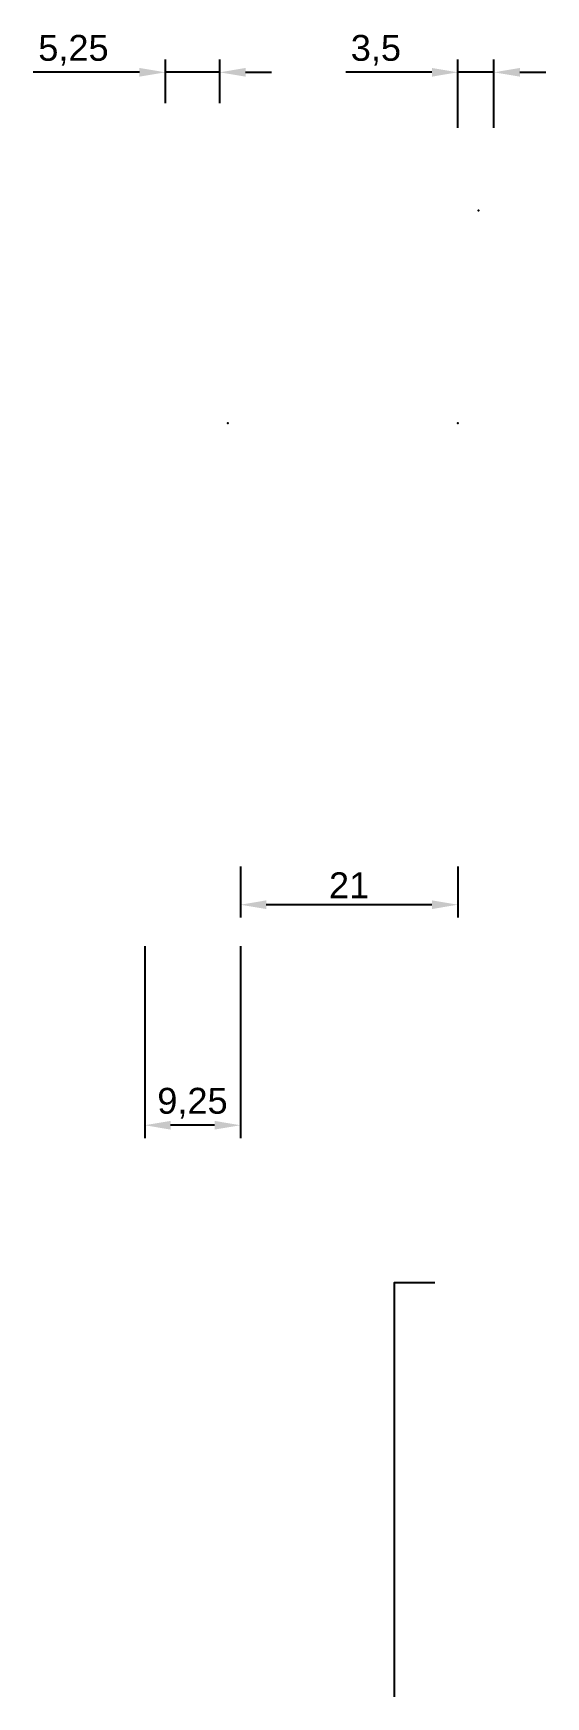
# Model space of a CAD drawing. Header units: millimetres. Extents: x -30 to 20, y 15 to 176.
import ezdxf

# ---------------------------------------------------------------- set-up
doc = ezdxf.new("R2010")
doc.units = ezdxf.units.MM
doc.layers.add('VPORTS', color=7, linetype='Continuous')
doc.styles.get("Standard").update_dxf_attribs({"font": 'Arial.ttf'})
doc.dimstyles.new('ISO-25', dxfattribs={"dimtxt": 2.5, "dimasz": 2.5, "dimexe": 1.25, "dimexo": 0.625, "dimtad": 1, "dimtxsty": 'Standard', "dimcen": 2.5, "dimadec": 0, "dimazin": 0, "dimtfac": 1, "dimtmove": 0, "dimatfit": 3, "dimfxl": 1, "dimarcsym": 0})

# ---------------------------------------------------------------- blocks, each defined once
blk = doc.blocks.new('*D21')
at = {"layer": 'Defpoints', "color": 0, "transparency": 16777216}
for p in [(-9.9, 95.8), (11.1, 95.8), (-9.9, 91.5)]:
    blk.add_point(p, dxfattribs=at)
at = {"layer": 'VPORTS', "color": 0, "lineweight": -2, "transparency": 16777216}
for p, q in [((-9.9, 95.18), (-9.9, 90.25)), ((11.1, 95.18), (11.1, 90.25)), ((8.6, 91.5), (-7.4, 91.5))]:
    blk.add_line(p, q, dxfattribs=at)
at = {"layer": 'VPORTS', "color": 0, "transparency": 16777216}
for points in [[(-7.4, 91.92), (-7.4, 91.08), (-9.9, 91.5)], [(8.6, 91.92), (8.6, 91.08), (11.1, 91.5)]]:
    blk.add_solid(points, dxfattribs=at)
at = {"layer": 'VPORTS', "color": 0, "transparency": 16777216, "insert": (0.6, 93.38), "char_height": 2.5, "attachment_point": 5}
blk.add_mtext('21', dxfattribs=at)
blk = doc.blocks.new('*D22')
at = {"layer": 'Defpoints', "color": 0, "transparency": 16777216}
for p in [(-19.15, 88.1), (-9.9, 88.1), (-19.15, 70.2)]:
    blk.add_point(p, dxfattribs=at)
at = {"layer": 'VPORTS', "color": 0, "lineweight": -2, "transparency": 16777216}
for p, q in [((-19.15, 87.48), (-19.15, 68.95)), ((-9.9, 87.48), (-9.9, 68.95)), ((-12.4, 70.2), (-16.65, 70.2))]:
    blk.add_line(p, q, dxfattribs=at)
at = {"layer": 'VPORTS', "color": 0, "transparency": 16777216}
for points in [[(-16.65, 70.62), (-16.65, 69.78), (-19.15, 70.2)], [(-12.4, 70.62), (-12.4, 69.78), (-9.9, 70.2)]]:
    blk.add_solid(points, dxfattribs=at)
at = {"layer": 'VPORTS', "color": 0, "transparency": 16777216, "insert": (-14.53, 72.33), "char_height": 2.5, "attachment_point": 5}
blk.add_mtext('9,25', dxfattribs=at)
blk = doc.blocks.new('*D23')
at = {"layer": 'Defpoints', "color": 0, "transparency": 16777216}
for p in [(11.1, 171.9), (11.1, 165.9), (14.6, 165.9)]:
    blk.add_point(p, dxfattribs=at)
at = {"layer": 'VPORTS', "color": 0, "lineweight": -2, "transparency": 16777216}
for p, q in [((11.1, 166.53), (11.1, 173.15)), ((14.6, 166.53), (14.6, 173.15)), ((8.6, 171.9), (0.28, 171.9)), ((14.6, 171.9), (11.1, 171.9)), ((17.1, 171.9), (19.6, 171.9))]:
    blk.add_line(p, q, dxfattribs=at)
at = {"layer": 'VPORTS', "color": 0, "transparency": 16777216}
for points in [[(8.6, 172.32), (8.6, 171.48), (11.1, 171.9)], [(17.1, 172.32), (17.1, 171.48), (14.6, 171.9)]]:
    blk.add_solid(points, dxfattribs=at)
at = {"layer": 'VPORTS', "color": 0, "transparency": 16777216, "insert": (3.19, 174.03), "char_height": 2.5, "attachment_point": 5}
blk.add_mtext('3,5', dxfattribs=at)
blk = doc.blocks.new('*D24')
at = {"layer": 'Defpoints', "color": 0, "transparency": 16777216}
for p in [(-17.15, 171.9), (-17.15, 168.3), (-11.9, 168.3)]:
    blk.add_point(p, dxfattribs=at)
at = {"layer": 'VPORTS', "color": 0, "lineweight": -2, "transparency": 16777216}
for p, q in [((-17.15, 168.93), (-17.15, 173.15)), ((-11.9, 168.93), (-11.9, 173.15)), ((-19.65, 171.9), (-29.91, 171.9)), ((-11.9, 171.9), (-17.15, 171.9)), ((-9.4, 171.9), (-6.9, 171.9))]:
    blk.add_line(p, q, dxfattribs=at)
at = {"layer": 'VPORTS', "color": 0, "transparency": 16777216}
for points in [[(-19.65, 172.32), (-19.65, 171.48), (-17.15, 171.9)], [(-9.4, 172.32), (-9.4, 171.48), (-11.9, 171.9)]]:
    blk.add_solid(points, dxfattribs=at)
at = {"layer": 'VPORTS', "color": 0, "transparency": 16777216, "insert": (-26.03, 174.03), "char_height": 2.5, "attachment_point": 5}
blk.add_mtext('5,25', dxfattribs=at)

msp = doc.modelspace()

# ---------------------------------------------------------------- linework, layer by layer
at = {"layer": 'VPORTS'}
msp.add_lwpolyline([(5, 15), (5, 55), (8.9, 55)], dxfattribs=at)
for p in [(13.1, 158.55), (-11.1, 138), (11.1, 138)]:
    msp.add_point(p, dxfattribs=at)

# ---------------------------------------------------------------- dimensions: what is measured, and where the dimension line sits
for base, p1, p2, picture, middle in [((-17.15, 171.9), (-11.9, 168.3), (-17.15, 168.3), '*D24', (-26.032, 174.031)), ((11.1, 171.9), (14.6, 165.9), (11.1, 165.9), '*D23', (3.19, 174.031)), ((-9.9, 91.5), (11.1, 95.8), (-9.9, 95.8), '*D21', (0.6, 93.375)), ((-19.15, 70.2), (-9.9, 88.1), (-19.15, 88.1), '*D22', (-14.525, 72.331))]:
    dim = msp.add_linear_dim(base=base, p1=p1, p2=p2, dimstyle='ISO-25', dxfattribs=at)
    dim.commit()
    dim.dimension.update_dxf_attribs({"geometry": picture, "text_midpoint": middle})

doc.saveas('drawing.dxf')
